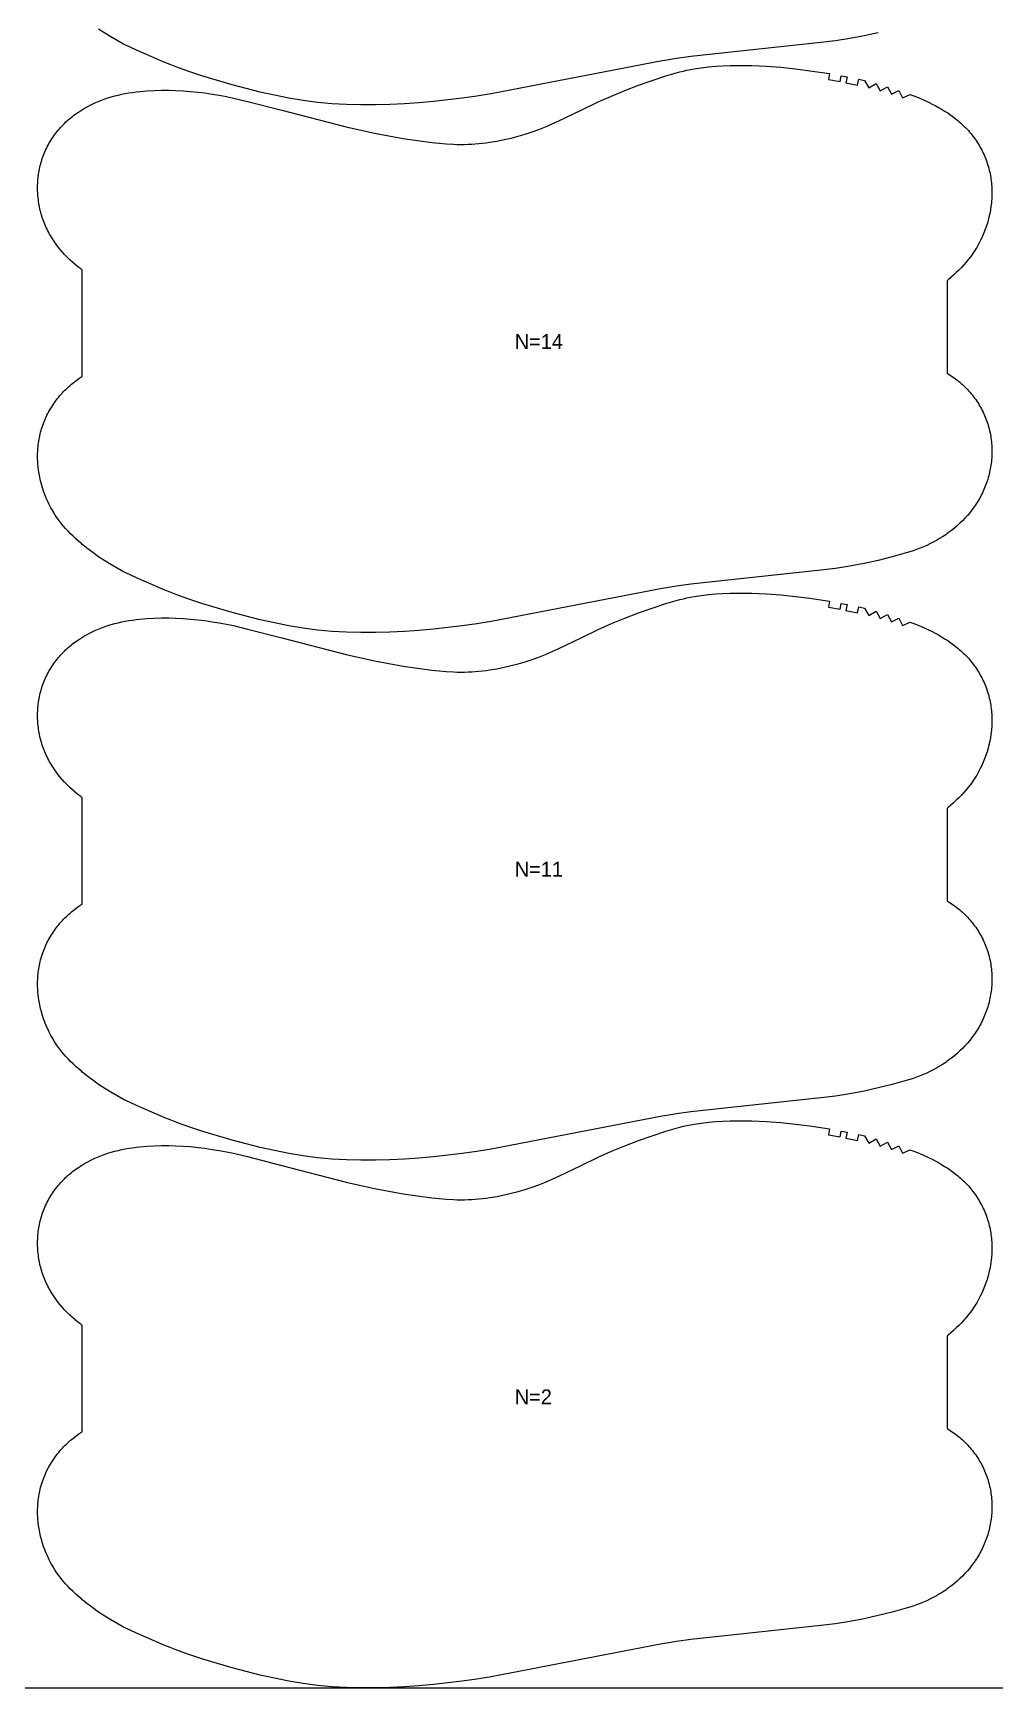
# Model space of a CAD drawing. Header units: inches. Extents: x 0 to 1935, y 0 to 1083.
# Drawn here: x 322 to 644, y 0 to 555 of the extents above; entities that cross this region are included whole.
import ezdxf

# ---------------------------------------------------------------- set-up
doc = ezdxf.new("R2010")
doc.units = ezdxf.units.IN

msp = doc.modelspace()

# ---------------------------------------------------------------- linework, layer by layer
at = {"layer": '1'}
for points in [[(0, 0), (1935.3492, 0), (1935.3492, 1083.2627), (0, 1083.2627), (0, 0)], [(628.415, 440.8415), (629.9374, 439.8309), (630.4327, 439.4764), (630.9215, 439.1132), (631.4036, 438.7413), (631.8788, 438.3606), (632.3468, 437.9712), (632.8074, 437.573), (633.2605, 437.1661), (633.7057, 436.7506), (634.1429, 436.3265), (634.5718, 435.894), (634.9923, 435.4532), (635.4042, 435.0043), (635.8072, 434.5475), (636.2011, 434.0829), (636.5857, 433.6107), (636.9609, 433.131), (637.3264, 432.6439), (637.682, 432.1496), (638.0275, 431.6484), (638.3627, 431.1402), (638.6874, 430.6254), (639.0014, 430.1039), (639.3044, 429.5761), (639.5964, 429.0419), (639.8771, 428.5018), (640.1467, 427.956), (640.4049, 427.4046), (640.6517, 426.848), (640.8871, 426.2863), (641.111, 425.72), (641.3233, 425.1492), (641.5241, 424.5741), (641.7131, 423.9951), (641.8904, 423.4123), (642.0559, 422.8261), (642.2095, 422.2367), (642.3512, 421.6443), (642.4809, 421.0493), (642.5986, 420.4518), (642.7041, 419.8521), (642.7976, 419.2504), (642.879, 418.647), (642.9485, 418.0421), (643.006, 417.4359), (643.0515, 416.8287), (643.0852, 416.2206), (643.1071, 415.612), (643.1172, 415.003), (643.1156, 414.3939), (643.1022, 413.7848), (643.0772, 413.1761), (643.0405, 412.568), (642.9923, 411.9606), (642.9325, 411.3542), (642.8612, 410.7491), (642.7785, 410.1454), (642.6843, 409.5434), (642.5788, 408.9434), (642.4619, 408.3454), (642.3337, 407.7498), (642.1943, 407.1568), (642.0437, 406.5666), (641.882, 405.9794), (641.7091, 405.3954), (641.5252, 404.815), (641.3303, 404.2381), (641.1243, 403.6653), (640.9075, 403.0965), (640.6797, 402.5321), (640.4411, 401.9722), (640.1917, 401.4172), (639.9316, 400.8671), (639.6609, 400.3222), (639.3799, 399.7825), (639.0887, 399.2481), (638.7876, 398.7191), (638.4768, 398.1956), (638.1565, 397.6778), (637.8268, 397.1657), (637.4881, 396.6593), (637.1405, 396.1589), (636.4194, 395.1763), (635.6653, 394.2185), (634.8797, 393.2863), (634.0643, 392.3806), (633.2203, 391.5019), (632.3485, 390.651), (631.4502, 389.8283), (630.5264, 389.0346), (629.5781, 388.2704), (628.6064, 387.5364), (628.1172, 387.1904), (627.6124, 386.8332), (626.5971, 386.1613), (625.5618, 385.5204), (624.5079, 384.9101), (623.4368, 384.3302), (622.3497, 383.7803), (621.2481, 383.26), (620.1333, 382.7689), (619.0066, 382.3067), (617.8694, 381.8727), (616.7228, 381.4644), (615.5679, 381.0793), (614.406, 380.7145), (612.0655, 380.0351), (609.7103, 379.4046), (604.9796, 378.2347), (600.2223, 377.1888), (595.4355, 376.2806), (590.6236, 375.515), (585.7932, 374.8854), (542.1876, 370.2704), (537.3671, 369.5636), (534.0521, 369), (532.5635, 368.7469), (475.1509, 357.6843), (470.3367, 356.936), (465.5095, 356.2726), (455.8293, 355.1569), (450.9752, 354.7378), (446.1136, 354.4149), (441.2471, 354.1823), (436.3768, 354.0409), (431.5042, 354), (426.6332, 354.0945), (424.1998, 354.2048), (421.7689, 354.3607), (419.3416, 354.5636), (416.9188, 354.8148), (414.5015, 355.1149), (412.0901, 355.461), (407.286, 356.2755), (402.5082, 357.2291), (397.7546, 358.2971), (393.0232, 359.4606), (388.3169, 360.72), (378.5338, 363.6449), (374.1195, 365.076), (371.9276, 365.8335), (369.7508, 366.6312), (367.4836, 367.5181), (365.2318, 368.4453), (363.9514, 369), (356.2865, 372.3207), (354.0761, 373.344), (351.8938, 374.4227), (349.7479, 375.5722), (347.6407, 376.7927), (345.5729, 378.0803), (343.5454, 379.4314), (341.5598, 380.8434), (339.6211, 382.3189), (338.6712, 383.0815), (338.058, 383.5926), (337.7354, 383.8615), (336.8142, 384.6591), (335.9086, 385.4749), (335.0194, 386.3094), (334.1489, 387.1633), (333.2994, 388.0375), (332.4733, 388.9329), (331.6732, 389.8501), (330.9013, 390.7901), (330.1601, 391.7537), (329.4519, 392.7417), (329.111, 393.245), (328.779, 393.7545), (328.4559, 394.2699), (328.1417, 394.7909), (327.5404, 395.8495), (326.9751, 396.9285), (326.4461, 398.0264), (325.9537, 399.1417), (325.4979, 400.2727), (325.0789, 401.418), (324.6972, 402.5759), (324.3533, 403.7452), (324.0481, 404.9249), (323.7822, 406.1136), (323.5566, 407.3103), (323.3719, 408.5139), (323.2289, 409.723), (323.1733, 410.3294), (323.1285, 410.9367), (323.0944, 411.5448), (323.0713, 412.1535), (323.0591, 412.7626), (323.058, 413.3718), (323.068, 413.9809), (323.0892, 414.5897), (323.1217, 415.198), (323.1655, 415.8054), (323.2208, 416.4119), (323.2876, 417.0171), (323.3659, 417.6208), (323.4559, 418.2228), (323.5577, 418.8229), (323.6712, 419.4208), (323.7967, 420.0164), (323.934, 420.6093), (324.0834, 421.1993), (324.2447, 421.7863), (324.4178, 422.37), (324.6026, 422.9502), (324.7989, 423.5266), (325.0067, 424.0991), (325.2258, 424.6674), (325.4562, 425.2314), (325.6976, 425.7907), (325.95, 426.3452), (326.2132, 426.8947), (326.4872, 427.4389), (326.7719, 427.9777), (327.067, 428.5107), (327.3725, 429.0379), (327.6883, 429.5589), (328.0143, 430.0736), (328.3502, 430.5818), (328.6959, 431.0834), (329.0512, 431.5782), (329.4159, 432.066), (329.7898, 432.5469), (330.1728, 433.0205), (330.5647, 433.4868), (330.9652, 433.9456), (331.3743, 434.3968), (331.7917, 434.8402), (332.2171, 435.2757), (332.6506, 435.7032), (333.0918, 436.1225), (333.5406, 436.5335), (333.9968, 436.936), (334.4601, 437.3299), (334.9304, 437.7155), (335.8906, 438.4622), (336.875, 439.1777), (337.8813, 439.8637), (338.058, 439.977), (338.058, 475.6217), (337.5688, 475.9678), (336.5971, 476.7018), (335.6488, 477.466), (334.725, 478.2597), (333.8267, 479.0823), (332.955, 479.9333), (332.1109, 480.812), (331.2955, 481.7177), (330.5099, 482.6498), (329.7558, 483.6076), (329.0347, 484.5903), (328.6871, 485.0907), (328.3484, 485.597), (328.0188, 486.1092), (327.6984, 486.627), (327.3876, 487.1505), (327.0865, 487.6795), (326.7954, 488.2138), (326.5143, 488.7536), (326.2436, 489.2985), (325.9835, 489.8485), (325.7341, 490.4036), (325.4955, 490.9634), (325.2678, 491.5279), (325.0509, 492.0966), (324.845, 492.6695), (324.65, 493.2463), (324.4661, 493.8268), (324.2932, 494.4108), (324.1315, 494.998), (323.9809, 495.5882), (323.8415, 496.1812), (323.7133, 496.7768), (323.5965, 497.3747), (323.4909, 497.9748), (323.3968, 498.5768), (323.314, 499.1805), (323.2427, 499.7856), (323.1829, 500.392), (323.1347, 500.9993), (323.098, 501.6075), (323.073, 502.2162), (323.0597, 502.8252), (323.058, 503.4344), (323.0681, 504.0434), (323.09, 504.652), (323.1237, 505.2601), (323.1693, 505.8673), (323.2268, 506.4735), (323.2962, 507.0784), (323.3776, 507.6818), (323.4711, 508.2834), (323.5767, 508.8831), (323.6943, 509.4806), (323.824, 510.0757), (323.9657, 510.6681), (324.1193, 511.2575), (324.2848, 511.8437), (324.4621, 512.4265), (324.6512, 513.0055), (324.8519, 513.5805), (325.0642, 514.1514), (325.2881, 514.7177), (325.5235, 515.2793), (325.7704, 515.8359), (326.0286, 516.3873), (326.2981, 516.9332), (326.5789, 517.4733), (326.8708, 518.0074), (327.1739, 518.5353), (327.4878, 519.0567), (327.8125, 519.5716), (328.1477, 520.0797), (328.4932, 520.581), (328.8488, 521.0753), (329.2143, 521.5623), (329.5895, 522.042), (329.9741, 522.5143), (330.368, 522.9789), (330.771, 523.4357), (331.1829, 523.8846), (331.6034, 524.3253), (332.0323, 524.7578), (332.4695, 525.182), (332.9147, 525.5975), (333.3678, 526.0044), (333.8284, 526.4025), (334.2965, 526.792), (334.7717, 527.1726), (335.2538, 527.5446), (335.7426, 527.9078), (336.2378, 528.2622), (336.7394, 528.6079), (337.7603, 529.2729), (338.8034, 529.9027), (339.867, 530.4973), (340.9493, 531.0565), (342.0485, 531.5805), (343.1633, 532.0699), (344.2923, 532.5252), (345.4344, 532.9473), (346.5882, 533.3369), (347.7524, 533.6945), (348.9258, 534.0211), (350.1071, 534.3172), (351.2952, 534.5837), (352.4891, 534.8219), (353.6883, 535.0332), (354.8919, 535.2191), (356.0995, 535.3809), (357.3101, 535.5201), (359.7379, 535.7365), (362.1705, 535.8779), (364.6055, 535.948), (367.0411, 535.9487), (369.4756, 535.8818), (371.9075, 535.7498), (374.3357, 535.5569), (376.7593, 535.3078), (379.1774, 535.0071), (381.5891, 534.6585), (383.9932, 534.2622), (386.3885, 533.8174), (388.7736, 533.3231), (393.5142, 532.202), (404.937, 529.2627), (426.5453, 523.7024), (436.0544, 521.5737), (440.8359, 520.6373), (445.6332, 519.7867), (450.4452, 519.0266), (455.2761, 518.3925), (457.6999, 518.1376), (460.1285, 517.9382), (462.5606, 517.8074), (463.7776, 517.7719), (464.9949, 517.7586), (466.2124, 517.7686), (467.4297, 517.8021), (468.6463, 517.8587), (469.8618, 517.9382), (471.0757, 518.04), (472.2876, 518.164), (473.4971, 518.3098), (474.7037, 518.4771), (477.1067, 518.8744), (479.4953, 519.3515), (481.8682, 519.9034), (484.2243, 520.5254), (486.5622, 521.2135), (488.8793, 521.9679), (491.1726, 522.7896), (493.4394, 523.6798), (495.6783, 524.6367), (497.8942, 525.6474), (505.3617, 529.2627), (511.0514, 532.0173), (515.5053, 533.992), (520.012, 535.8446), (524.5599, 537.5902), (529.1448, 539.2403), (533.7691, 540.7804), (536.1031, 541.4755), (538.4565, 542.0978), (539.6415, 542.3767), (540.8316, 542.6336), (542.0265, 542.8691), (543.2256, 543.0838), (545.6343, 543.4526), (548.0535, 543.7445), (550.4796, 543.9642), (552.9106, 544.1187), (555.3448, 544.2152), (557.7808, 544.2612), (560.2172, 544.2627), (562.653, 544.2209), (565.0876, 544.1359), (567.5202, 544.0075), (572.3774, 543.6268), (577.2228, 543.1107), (582.0556, 542.4912), (588.6321, 541.4929), (588.3054, 539.5198), (592.2056, 538.8352), (592.5719, 540.8013), (594.5359, 540.4236), (594.1464, 538.4619), (598.0073, 537.6426), (598.4486, 539.5933), (600.3962, 539.1392), (601.846, 536.7214), (604.2733, 538.1562), (605.6632, 535.7025), (608.125, 537.0764), (609.444, 534.5869), (611.9436, 535.8841), (613.1679, 533.3508), (615.7129, 534.5481), (617.8508, 533.7032), (619.9631, 532.796), (622.0461, 531.8221), (623.0754, 531.3086), (624.0959, 530.7767), (625.1667, 530.1924), (626.2248, 529.5851), (626.7571, 529.2627), (627.268, 528.9532), (628.1172, 528.4084), (628.2939, 528.2951), (629.3002, 527.609), (630.2846, 526.8935), (631.2448, 526.1468), (631.7151, 525.7613), (632.1785, 525.3674), (632.6346, 524.9649), (633.0834, 524.5539), (633.5246, 524.1346), (633.9581, 523.7071), (634.3836, 523.2716), (634.8009, 522.8282), (635.21, 522.377), (635.6105, 521.9181), (636.0024, 521.4519), (636.3854, 520.9782), (636.7594, 520.4974), (637.1241, 520.0095), (637.4794, 519.5147), (637.8251, 519.0132), (638.161, 518.505), (638.4869, 517.9903), (638.8027, 517.4693), (639.1082, 516.9421), (639.4034, 516.4091), (639.688, 515.8703), (639.962, 515.3261), (640.2252, 514.7766), (640.4776, 514.2221), (640.7191, 513.6627), (640.9494, 513.0988), (641.1685, 512.5305), (641.3763, 511.958), (641.5726, 511.3815), (641.7574, 510.8014), (641.9305, 510.2177), (642.0918, 509.6307), (642.2412, 509.0406), (642.3786, 508.4477), (642.504, 507.8522), (642.6175, 507.2543), (642.7193, 506.6542), (642.8093, 506.0522), (642.8876, 505.4484), (642.9544, 504.8432), (643.0097, 504.2368), (643.0535, 503.6293), (643.086, 503.0211), (643.1072, 502.4123), (643.1172, 501.8032), (643.1161, 501.1939), (643.1039, 500.5849), (643.0808, 499.9761), (643.0468, 499.368), (643.0019, 498.7607), (642.9463, 498.1544), (642.8034, 496.9452), (642.6187, 495.7417), (642.393, 494.545), (642.1272, 493.3562), (641.8219, 492.1766), (641.478, 491.0072), (641.0963, 489.8493), (640.6774, 488.7041), (640.2216, 487.5731), (639.7291, 486.4578), (639.2001, 485.3599), (638.6349, 484.2808), (638.0335, 483.2223), (637.7193, 482.7012), (637.3962, 482.1859), (637.0642, 481.6764), (636.7233, 481.1731), (636.0152, 480.1851), (635.274, 479.2215), (634.5021, 478.2815), (633.7019, 477.3642), (632.8759, 476.4689), (632.0264, 475.5947), (631.1558, 474.7407), (630.2667, 473.9063), (629.361, 473.0905), (628.4398, 472.2928), (628.1172, 472.024), (628.1172, 441.0213), (628.415, 440.8415)], [(628.415, 263.8415), (629.9374, 262.8309), (630.4327, 262.4764), (630.9215, 262.1132), (631.4036, 261.7413), (631.8788, 261.3606), (632.3468, 260.9712), (632.8074, 260.573), (633.2605, 260.1661), (633.7057, 259.7506), (634.1429, 259.3265), (634.5718, 258.894), (634.9923, 258.4532), (635.4042, 258.0043), (635.8072, 257.5475), (636.2011, 257.0829), (636.5857, 256.6107), (636.9609, 256.131), (637.3264, 255.6439), (637.682, 255.1496), (638.0275, 254.6484), (638.3627, 254.1402), (638.6874, 253.6254), (639.0014, 253.1039), (639.3044, 252.5761), (639.5964, 252.0419), (639.8771, 251.5018), (640.1467, 250.956), (640.4049, 250.4046), (640.6517, 249.848), (640.8871, 249.2863), (641.111, 248.72), (641.3233, 248.1492), (641.5241, 247.5741), (641.7131, 246.9951), (641.8904, 246.4123), (642.0559, 245.8261), (642.2095, 245.2367), (642.3512, 244.6443), (642.4809, 244.0493), (642.5986, 243.4518), (642.7041, 242.8521), (642.7976, 242.2504), (642.879, 241.647), (642.9485, 241.0421), (643.006, 240.4359), (643.0515, 239.8287), (643.0852, 239.2206), (643.1071, 238.612), (643.1172, 238.003), (643.1156, 237.3939), (643.1022, 236.7848), (643.0772, 236.1761), (643.0405, 235.568), (642.9923, 234.9606), (642.9325, 234.3542), (642.8612, 233.7491), (642.7785, 233.1454), (642.6843, 232.5434), (642.5788, 231.9434), (642.4619, 231.3454), (642.3337, 230.7498), (642.1943, 230.1568), (642.0437, 229.5666), (641.882, 228.9794), (641.7091, 228.3954), (641.5252, 227.815), (641.3303, 227.2381), (641.1243, 226.6653), (640.9075, 226.0965), (640.6797, 225.5321), (640.4411, 224.9722), (640.1917, 224.4172), (639.9316, 223.8671), (639.6609, 223.3222), (639.3799, 222.7825), (639.0887, 222.2481), (638.7876, 221.7191), (638.4768, 221.1956), (638.1565, 220.6778), (637.8268, 220.1657), (637.4881, 219.6593), (637.1405, 219.1589), (636.4194, 218.1763), (635.6653, 217.2185), (634.8797, 216.2863), (634.0643, 215.3806), (633.2203, 214.5019), (632.3485, 213.651), (631.4502, 212.8283), (630.5264, 212.0346), (629.5781, 211.2704), (628.6064, 210.5364), (628.1172, 210.1904), (627.6124, 209.8332), (626.5971, 209.1613), (625.5618, 208.5204), (624.5079, 207.9101), (623.4368, 207.3302), (622.3497, 206.7803), (621.2481, 206.26), (620.1333, 205.7689), (619.0066, 205.3067), (617.8694, 204.8727), (616.7228, 204.4644), (615.5679, 204.0793), (614.406, 203.7145), (612.0655, 203.0351), (609.7103, 202.4046), (604.9796, 201.2347), (600.2223, 200.1888), (595.4355, 199.2806), (590.6236, 198.515), (585.7932, 197.8854), (542.1876, 193.2704), (537.3671, 192.5636), (534.0521, 192), (532.5635, 191.7469), (475.1509, 180.6843), (470.3367, 179.936), (465.5095, 179.2726), (455.8293, 178.1569), (450.9752, 177.7378), (446.1136, 177.4149), (441.2471, 177.1823), (436.3768, 177.0409), (431.5042, 177), (426.6332, 177.0945), (424.1998, 177.2048), (421.7689, 177.3607), (419.3416, 177.5636), (416.9188, 177.8148), (414.5015, 178.1149), (412.0901, 178.461), (407.286, 179.2755), (402.5082, 180.2291), (397.7546, 181.2971), (393.0232, 182.4606), (388.3169, 183.72), (378.5338, 186.6449), (374.1195, 188.076), (371.9276, 188.8335), (369.7508, 189.6312), (367.4836, 190.5181), (365.2318, 191.4453), (363.9514, 192), (356.2865, 195.3207), (354.0761, 196.344), (351.8938, 197.4227), (349.7479, 198.5722), (347.6407, 199.7927), (345.5729, 201.0803), (343.5454, 202.4314), (341.5598, 203.8434), (339.6211, 205.3189), (338.6712, 206.0815), (338.058, 206.5926), (337.7354, 206.8615), (336.8142, 207.6591), (335.9086, 208.4749), (335.0194, 209.3094), (334.1489, 210.1633), (333.2994, 211.0375), (332.4733, 211.9329), (331.6732, 212.8501), (330.9013, 213.7901), (330.1601, 214.7537), (329.4519, 215.7417), (329.111, 216.245), (328.779, 216.7545), (328.4559, 217.2699), (328.1417, 217.7909), (327.5404, 218.8495), (326.9751, 219.9285), (326.4461, 221.0264), (325.9537, 222.1417), (325.4979, 223.2727), (325.0789, 224.418), (324.6972, 225.5759), (324.3533, 226.7452), (324.0481, 227.9249), (323.7822, 229.1136), (323.5566, 230.3103), (323.3719, 231.5139), (323.2289, 232.723), (323.1733, 233.3294), (323.1285, 233.9367), (323.0944, 234.5448), (323.0713, 235.1535), (323.0591, 235.7626), (323.058, 236.3718), (323.068, 236.9809), (323.0892, 237.5897), (323.1217, 238.198), (323.1655, 238.8054), (323.2208, 239.4119), (323.2876, 240.0171), (323.3659, 240.6208), (323.4559, 241.2228), (323.5577, 241.8229), (323.6712, 242.4208), (323.7967, 243.0164), (323.934, 243.6093), (324.0834, 244.1993), (324.2447, 244.7863), (324.4178, 245.37), (324.6026, 245.9502), (324.7989, 246.5266), (325.0067, 247.0991), (325.2258, 247.6674), (325.4562, 248.2314), (325.6976, 248.7907), (325.95, 249.3452), (326.2132, 249.8947), (326.4872, 250.4389), (326.7719, 250.9777), (327.067, 251.5107), (327.3725, 252.0379), (327.6883, 252.5589), (328.0143, 253.0736), (328.3502, 253.5818), (328.6959, 254.0834), (329.0512, 254.5782), (329.4159, 255.066), (329.7898, 255.5469), (330.1728, 256.0205), (330.5647, 256.4868), (330.9652, 256.9456), (331.3743, 257.3968), (331.7917, 257.8402), (332.2171, 258.2757), (332.6506, 258.7032), (333.0918, 259.1225), (333.5406, 259.5335), (333.9968, 259.936), (334.4601, 260.3299), (334.9304, 260.7155), (335.8906, 261.4622), (336.875, 262.1777), (337.8813, 262.8637), (338.058, 262.977), (338.058, 298.6217), (337.5688, 298.9678), (336.5971, 299.7018), (335.6488, 300.466), (334.725, 301.2597), (333.8267, 302.0823), (332.955, 302.9333), (332.1109, 303.812), (331.2955, 304.7177), (330.5099, 305.6498), (329.7558, 306.6076), (329.0347, 307.5903), (328.6871, 308.0907), (328.3484, 308.597), (328.0188, 309.1092), (327.6984, 309.627), (327.3876, 310.1505), (327.0865, 310.6795), (326.7954, 311.2138), (326.5143, 311.7536), (326.2436, 312.2985), (325.9835, 312.8485), (325.7341, 313.4036), (325.4955, 313.9634), (325.2678, 314.5279), (325.0509, 315.0966), (324.845, 315.6695), (324.65, 316.2463), (324.4661, 316.8268), (324.2932, 317.4108), (324.1315, 317.998), (323.9809, 318.5882), (323.8415, 319.1812), (323.7133, 319.7768), (323.5965, 320.3747), (323.4909, 320.9748), (323.3968, 321.5768), (323.314, 322.1805), (323.2427, 322.7856), (323.1829, 323.392), (323.1347, 323.9993), (323.098, 324.6075), (323.073, 325.2162), (323.0597, 325.8252), (323.058, 326.4344), (323.0681, 327.0434), (323.09, 327.652), (323.1237, 328.2601), (323.1693, 328.8673), (323.2268, 329.4735), (323.2962, 330.0784), (323.3776, 330.6818), (323.4711, 331.2834), (323.5767, 331.8831), (323.6943, 332.4806), (323.824, 333.0757), (323.9657, 333.6681), (324.1193, 334.2575), (324.2848, 334.8437), (324.4621, 335.4265), (324.6512, 336.0055), (324.8519, 336.5805), (325.0642, 337.1514), (325.2881, 337.7177), (325.5235, 338.2793), (325.7704, 338.8359), (326.0286, 339.3873), (326.2981, 339.9332), (326.5789, 340.4733), (326.8708, 341.0074), (327.1739, 341.5353), (327.4878, 342.0567), (327.8125, 342.5716), (328.1477, 343.0797), (328.4932, 343.581), (328.8488, 344.0753), (329.2143, 344.5623), (329.5895, 345.042), (329.9741, 345.5143), (330.368, 345.9789), (330.771, 346.4357), (331.1829, 346.8846), (331.6034, 347.3253), (332.0323, 347.7578), (332.4695, 348.182), (332.9147, 348.5975), (333.3678, 349.0044), (333.8284, 349.4025), (334.2965, 349.792), (334.7717, 350.1726), (335.2538, 350.5446), (335.7426, 350.9078), (336.2378, 351.2622), (336.7394, 351.6079), (337.7603, 352.2729), (338.8034, 352.9027), (339.867, 353.4973), (340.9493, 354.0565), (342.0485, 354.5805), (343.1633, 355.0699), (344.2923, 355.5252), (345.4344, 355.9473), (346.5882, 356.3369), (347.7524, 356.6945), (348.9258, 357.0211), (350.1071, 357.3172), (351.2952, 357.5837), (352.4891, 357.8219), (353.6883, 358.0332), (354.8919, 358.2191), (356.0995, 358.3809), (357.3101, 358.5201), (359.7379, 358.7365), (362.1705, 358.8779), (364.6055, 358.948), (367.0411, 358.9487), (369.4756, 358.8818), (371.9075, 358.7498), (374.3357, 358.5569), (376.7593, 358.3078), (379.1774, 358.0071), (381.5891, 357.6585), (383.9932, 357.2622), (386.3885, 356.8174), (388.7736, 356.3231), (393.5142, 355.202), (404.937, 352.2627), (426.5453, 346.7024), (436.0544, 344.5737), (440.8359, 343.6373), (445.6332, 342.7867), (450.4452, 342.0266), (455.2761, 341.3925), (457.6999, 341.1376), (460.1285, 340.9382), (462.5606, 340.8074), (463.7776, 340.7719), (464.9949, 340.7586), (466.2124, 340.7686), (467.4297, 340.8021), (468.6463, 340.8587), (469.8618, 340.9382), (471.0757, 341.04), (472.2876, 341.164), (473.4971, 341.3098), (474.7037, 341.4771), (477.1067, 341.8744), (479.4953, 342.3515), (481.8682, 342.9034), (484.2243, 343.5254), (486.5622, 344.2135), (488.8793, 344.9679), (491.1726, 345.7896), (493.4394, 346.6798), (495.6783, 347.6367), (497.8942, 348.6474), (505.3617, 352.2627), (511.0514, 355.0173), (515.5053, 356.992), (520.012, 358.8446), (524.5599, 360.5902), (529.1448, 362.2403), (533.7691, 363.7804), (536.1031, 364.4755), (538.4565, 365.0978), (539.6415, 365.3767), (540.8316, 365.6336), (542.0265, 365.8691), (543.2256, 366.0838), (545.6343, 366.4526), (548.0535, 366.7445), (550.4796, 366.9642), (552.9106, 367.1187), (555.3448, 367.2152), (557.7808, 367.2612), (560.2172, 367.2627), (562.653, 367.2209), (565.0876, 367.1359), (567.5202, 367.0075), (572.3774, 366.6268), (577.2228, 366.1107), (582.0556, 365.4912), (588.6321, 364.4929), (588.3054, 362.5198), (592.2056, 361.8352), (592.5719, 363.8013), (594.5359, 363.4236), (594.1464, 361.4619), (598.0073, 360.6426), (598.4486, 362.5933), (600.3962, 362.1392), (601.846, 359.7214), (604.2733, 361.1562), (605.6632, 358.7025), (608.125, 360.0764), (609.444, 357.5869), (611.9436, 358.8841), (613.1679, 356.3508), (615.7129, 357.5481), (617.8508, 356.7032), (619.9631, 355.796), (622.0461, 354.8221), (623.0754, 354.3086), (624.0959, 353.7767), (625.1667, 353.1924), (626.2248, 352.5851), (626.7571, 352.2627), (627.268, 351.9532), (628.1172, 351.4084), (628.2939, 351.2951), (629.3002, 350.609), (630.2846, 349.8935), (631.2448, 349.1468), (631.7151, 348.7613), (632.1785, 348.3674), (632.6346, 347.9649), (633.0834, 347.5539), (633.5246, 347.1346), (633.9581, 346.7071), (634.3836, 346.2716), (634.8009, 345.8282), (635.21, 345.377), (635.6105, 344.9181), (636.0024, 344.4519), (636.3854, 343.9782), (636.7594, 343.4974), (637.1241, 343.0095), (637.4794, 342.5147), (637.8251, 342.0132), (638.161, 341.505), (638.4869, 340.9903), (638.8027, 340.4693), (639.1082, 339.9421), (639.4034, 339.4091), (639.688, 338.8703), (639.962, 338.3261), (640.2252, 337.7766), (640.4776, 337.2221), (640.7191, 336.6627), (640.9494, 336.0988), (641.1685, 335.5305), (641.3763, 334.958), (641.5726, 334.3815), (641.7574, 333.8014), (641.9305, 333.2177), (642.0918, 332.6307), (642.2412, 332.0406), (642.3786, 331.4477), (642.504, 330.8522), (642.6175, 330.2543), (642.7193, 329.6542), (642.8093, 329.0522), (642.8876, 328.4484), (642.9544, 327.8432), (643.0097, 327.2368), (643.0535, 326.6293), (643.086, 326.0211), (643.1072, 325.4123), (643.1172, 324.8032), (643.1161, 324.1939), (643.1039, 323.5849), (643.0808, 322.9761), (643.0468, 322.368), (643.0019, 321.7607), (642.9463, 321.1544), (642.8034, 319.9452), (642.6187, 318.7417), (642.393, 317.545), (642.1272, 316.3562), (641.8219, 315.1766), (641.478, 314.0072), (641.0963, 312.8493), (640.6774, 311.7041), (640.2216, 310.5731), (639.7291, 309.4578), (639.2001, 308.3599), (638.6349, 307.2808), (638.0335, 306.2223), (637.7193, 305.7012), (637.3962, 305.1859), (637.0642, 304.6764), (636.7233, 304.1731), (636.0152, 303.1851), (635.274, 302.2215), (634.5021, 301.2815), (633.7019, 300.3642), (632.8759, 299.4689), (632.0264, 298.5947), (631.1558, 297.7407), (630.2667, 296.9063), (629.361, 296.0905), (628.4398, 295.2928), (628.1172, 295.024), (628.1172, 264.0213), (628.415, 263.8415)], [(628.415, 86.8415), (629.9374, 85.8309), (630.4327, 85.4764), (630.9215, 85.1132), (631.4036, 84.7413), (631.8788, 84.3606), (632.3468, 83.9712), (632.8074, 83.573), (633.2605, 83.1661), (633.7057, 82.7506), (634.1429, 82.3265), (634.5718, 81.894), (634.9923, 81.4532), (635.4042, 81.0043), (635.8072, 80.5475), (636.2011, 80.0829), (636.5857, 79.6107), (636.9609, 79.131), (637.3264, 78.6439), (637.682, 78.1496), (638.0275, 77.6484), (638.3627, 77.1402), (638.6874, 76.6254), (639.0014, 76.1039), (639.3044, 75.5761), (639.5964, 75.0419), (639.8771, 74.5018), (640.1467, 73.956), (640.4049, 73.4046), (640.6517, 72.848), (640.8871, 72.2863), (641.111, 71.72), (641.3233, 71.1492), (641.5241, 70.5741), (641.7131, 69.9951), (641.8904, 69.4123), (642.0559, 68.8261), (642.2095, 68.2367), (642.3512, 67.6443), (642.4809, 67.0493), (642.5986, 66.4518), (642.7041, 65.8521), (642.7976, 65.2504), (642.879, 64.647), (642.9485, 64.0421), (643.006, 63.4359), (643.0515, 62.8287), (643.0852, 62.2206), (643.1071, 61.612), (643.1172, 61.003), (643.1156, 60.3939), (643.1022, 59.7848), (643.0772, 59.1761), (643.0405, 58.568), (642.9923, 57.9606), (642.9325, 57.3542), (642.8612, 56.7491), (642.7785, 56.1454), (642.6843, 55.5434), (642.5788, 54.9434), (642.4619, 54.3454), (642.3337, 53.7498), (642.1943, 53.1568), (642.0437, 52.5666), (641.882, 51.9794), (641.7091, 51.3954), (641.5252, 50.815), (641.3303, 50.2381), (641.1243, 49.6653), (640.9075, 49.0965), (640.6797, 48.5321), (640.4411, 47.9722), (640.1917, 47.4172), (639.9316, 46.8671), (639.6609, 46.3222), (639.3799, 45.7825), (639.0887, 45.2481), (638.7876, 44.7191), (638.4768, 44.1956), (638.1565, 43.6778), (637.8268, 43.1657), (637.4881, 42.6593), (637.1405, 42.1589), (636.4194, 41.1763), (635.6653, 40.2185), (634.8797, 39.2863), (634.0643, 38.3806), (633.2203, 37.5019), (632.3485, 36.651), (631.4502, 35.8283), (630.5264, 35.0346), (629.5781, 34.2704), (628.6064, 33.5364), (628.1172, 33.1904), (627.6124, 32.8332), (626.5971, 32.1613), (625.5618, 31.5204), (624.5079, 30.9101), (623.4368, 30.3302), (622.3497, 29.7803), (621.2481, 29.26), (620.1333, 28.7689), (619.0066, 28.3067), (617.8694, 27.8727), (616.7228, 27.4644), (615.5679, 27.0793), (614.406, 26.7145), (612.0655, 26.0351), (609.7103, 25.4046), (604.9796, 24.2347), (600.2223, 23.1888), (595.4355, 22.2806), (590.6236, 21.515), (585.7932, 20.8854), (542.1876, 16.2704), (537.3671, 15.5636), (534.0521, 15), (532.5635, 14.7469), (475.1509, 3.6843), (470.3367, 2.936), (465.5095, 2.2726), (455.8293, 1.1569), (450.9752, 0.7378), (446.1136, 0.4149), (441.2471, 0.1823), (436.3768, 0.0409), (431.5042, 0), (426.6332, 0.0945), (424.1998, 0.2048), (421.7689, 0.3607), (419.3416, 0.5636), (416.9188, 0.8148), (414.5015, 1.1149), (412.0901, 1.461), (407.286, 2.2755), (402.5082, 3.2291), (397.7546, 4.2971), (393.0232, 5.4606), (388.3169, 6.72), (378.5338, 9.6449), (374.1195, 11.076), (371.9276, 11.8335), (369.7508, 12.6312), (367.4836, 13.5181), (365.2318, 14.4453), (363.9514, 15), (356.2865, 18.3207), (354.0761, 19.344), (351.8938, 20.4227), (349.7479, 21.5722), (347.6407, 22.7927), (345.5729, 24.0803), (343.5454, 25.4314), (341.5598, 26.8434), (339.6211, 28.3189), (338.6712, 29.0815), (338.058, 29.5926), (337.7354, 29.8615), (336.8142, 30.6591), (335.9086, 31.4749), (335.0194, 32.3094), (334.1489, 33.1633), (333.2994, 34.0375), (332.4733, 34.9329), (331.6732, 35.8501), (330.9013, 36.7901), (330.1601, 37.7537), (329.4519, 38.7417), (329.111, 39.245), (328.779, 39.7545), (328.4559, 40.2699), (328.1417, 40.7909), (327.5404, 41.8495), (326.9751, 42.9285), (326.4461, 44.0264), (325.9537, 45.1417), (325.4979, 46.2727), (325.0789, 47.418), (324.6972, 48.5759), (324.3533, 49.7452), (324.0481, 50.9249), (323.7822, 52.1136), (323.5566, 53.3103), (323.3719, 54.5139), (323.2289, 55.723), (323.1733, 56.3294), (323.1285, 56.9367), (323.0944, 57.5448), (323.0713, 58.1535), (323.0591, 58.7626), (323.058, 59.3718), (323.068, 59.9809), (323.0892, 60.5897), (323.1217, 61.198), (323.1655, 61.8054), (323.2208, 62.4119), (323.2876, 63.0171), (323.3659, 63.6208), (323.4559, 64.2228), (323.5577, 64.8229), (323.6712, 65.4208), (323.7967, 66.0164), (323.934, 66.6093), (324.0834, 67.1993), (324.2447, 67.7863), (324.4178, 68.37), (324.6026, 68.9502), (324.7989, 69.5266), (325.0067, 70.0991), (325.2258, 70.6674), (325.4562, 71.2314), (325.6976, 71.7907), (325.95, 72.3452), (326.2132, 72.8947), (326.4872, 73.4389), (326.7719, 73.9777), (327.067, 74.5107), (327.3725, 75.0379), (327.6883, 75.5589), (328.0143, 76.0736), (328.3502, 76.5818), (328.6959, 77.0834), (329.0512, 77.5782), (329.4159, 78.066), (329.7898, 78.5469), (330.1728, 79.0205), (330.5647, 79.4868), (330.9652, 79.9456), (331.3743, 80.3968), (331.7917, 80.8402), (332.2171, 81.2757), (332.6506, 81.7032), (333.0918, 82.1225), (333.5406, 82.5335), (333.9968, 82.936), (334.4601, 83.3299), (334.9304, 83.7155), (335.8906, 84.4622), (336.875, 85.1777), (337.8813, 85.8637), (338.058, 85.977), (338.058, 121.6217), (337.5688, 121.9678), (336.5971, 122.7018), (335.6488, 123.466), (334.725, 124.2597), (333.8267, 125.0823), (332.955, 125.9333), (332.1109, 126.812), (331.2955, 127.7177), (330.5099, 128.6498), (329.7558, 129.6076), (329.0347, 130.5903), (328.6871, 131.0907), (328.3484, 131.597), (328.0188, 132.1092), (327.6984, 132.627), (327.3876, 133.1505), (327.0865, 133.6795), (326.7954, 134.2138), (326.5143, 134.7536), (326.2436, 135.2985), (325.9835, 135.8485), (325.7341, 136.4036), (325.4955, 136.9634), (325.2678, 137.5279), (325.0509, 138.0966), (324.845, 138.6695), (324.65, 139.2463), (324.4661, 139.8268), (324.2932, 140.4108), (324.1315, 140.998), (323.9809, 141.5882), (323.8415, 142.1812), (323.7133, 142.7768), (323.5965, 143.3747), (323.4909, 143.9748), (323.3968, 144.5768), (323.314, 145.1805), (323.2427, 145.7856), (323.1829, 146.392), (323.1347, 146.9993), (323.098, 147.6075), (323.073, 148.2162), (323.0597, 148.8252), (323.058, 149.4344), (323.0681, 150.0434), (323.09, 150.652), (323.1237, 151.2601), (323.1693, 151.8673), (323.2268, 152.4735), (323.2962, 153.0784), (323.3776, 153.6818), (323.4711, 154.2834), (323.5767, 154.8831), (323.6943, 155.4806), (323.824, 156.0757), (323.9657, 156.6681), (324.1193, 157.2575), (324.2848, 157.8437), (324.4621, 158.4265), (324.6512, 159.0055), (324.8519, 159.5805), (325.0642, 160.1514), (325.2881, 160.7177), (325.5235, 161.2793), (325.7704, 161.8359), (326.0286, 162.3873), (326.2981, 162.9332), (326.5789, 163.4733), (326.8708, 164.0074), (327.1739, 164.5353), (327.4878, 165.0567), (327.8125, 165.5716), (328.1477, 166.0797), (328.4932, 166.581), (328.8488, 167.0753), (329.2143, 167.5623), (329.5895, 168.042), (329.9741, 168.5143), (330.368, 168.9789), (330.771, 169.4357), (331.1829, 169.8846), (331.6034, 170.3253), (332.0323, 170.7578), (332.4695, 171.182), (332.9147, 171.5975), (333.3678, 172.0044), (333.8284, 172.4025), (334.2965, 172.792), (334.7717, 173.1726), (335.2538, 173.5446), (335.7426, 173.9078), (336.2378, 174.2622), (336.7394, 174.6079), (337.7603, 175.2729), (338.8034, 175.9027), (339.867, 176.4973), (340.9493, 177.0565), (342.0485, 177.5805), (343.1633, 178.0699), (344.2923, 178.5252), (345.4344, 178.9473), (346.5882, 179.3369), (347.7524, 179.6945), (348.9258, 180.0211), (350.1071, 180.3172), (351.2952, 180.5837), (352.4891, 180.8219), (353.6883, 181.0332), (354.8919, 181.2191), (356.0995, 181.3809), (357.3101, 181.5201), (359.7379, 181.7365), (362.1705, 181.8779), (364.6055, 181.948), (367.0411, 181.9487), (369.4756, 181.8818), (371.9075, 181.7498), (374.3357, 181.5569), (376.7593, 181.3078), (379.1774, 181.0071), (381.5891, 180.6585), (383.9932, 180.2622), (386.3885, 179.8174), (388.7736, 179.3231), (393.5142, 178.202), (404.937, 175.2627), (426.5453, 169.7024), (436.0544, 167.5737), (440.8359, 166.6373), (445.6332, 165.7867), (450.4452, 165.0266), (455.2761, 164.3925), (457.6999, 164.1376), (460.1285, 163.9382), (462.5606, 163.8074), (463.7776, 163.7719), (464.9949, 163.7586), (466.2124, 163.7686), (467.4297, 163.8021), (468.6463, 163.8587), (469.8618, 163.9382), (471.0757, 164.04), (472.2876, 164.164), (473.4971, 164.3098), (474.7037, 164.4771), (477.1067, 164.8744), (479.4953, 165.3515), (481.8682, 165.9034), (484.2243, 166.5254), (486.5622, 167.2135), (488.8793, 167.9679), (491.1726, 168.7896), (493.4394, 169.6798), (495.6783, 170.6367), (497.8942, 171.6474), (505.3617, 175.2627), (511.0514, 178.0173), (515.5053, 179.992), (520.012, 181.8446), (524.5599, 183.5902), (529.1448, 185.2403), (533.7691, 186.7804), (536.1031, 187.4755), (538.4565, 188.0978), (539.6415, 188.3767), (540.8316, 188.6336), (542.0265, 188.8691), (543.2256, 189.0838), (545.6343, 189.4526), (548.0535, 189.7445), (550.4796, 189.9642), (552.9106, 190.1187), (555.3448, 190.2152), (557.7808, 190.2612), (560.2172, 190.2627), (562.653, 190.2209), (565.0876, 190.1359), (567.5202, 190.0075), (572.3774, 189.6268), (577.2228, 189.1107), (582.0556, 188.4912), (588.6321, 187.4929), (588.3054, 185.5198), (592.2056, 184.8352), (592.5719, 186.8013), (594.5359, 186.4236), (594.1464, 184.4619), (598.0073, 183.6426), (598.4486, 185.5933), (600.3962, 185.1392), (601.846, 182.7214), (604.2733, 184.1562), (605.6632, 181.7025), (608.125, 183.0764), (609.444, 180.5869), (611.9436, 181.8841), (613.1679, 179.3508), (615.7129, 180.5481), (617.8508, 179.7032), (619.9631, 178.796), (622.0461, 177.8221), (623.0754, 177.3086), (624.0959, 176.7767), (625.1667, 176.1924), (626.2248, 175.5851), (626.7571, 175.2627), (627.268, 174.9532), (628.1172, 174.4084), (628.2939, 174.2951), (629.3002, 173.609), (630.2846, 172.8935), (631.2448, 172.1468), (631.7151, 171.7613), (632.1785, 171.3674), (632.6346, 170.9649), (633.0834, 170.5539), (633.5246, 170.1346), (633.9581, 169.7071), (634.3836, 169.2716), (634.8009, 168.8282), (635.21, 168.377), (635.6105, 167.9181), (636.0024, 167.4519), (636.3854, 166.9782), (636.7594, 166.4974), (637.1241, 166.0095), (637.4794, 165.5147), (637.8251, 165.0132), (638.161, 164.505), (638.4869, 163.9903), (638.8027, 163.4693), (639.1082, 162.9421), (639.4034, 162.4091), (639.688, 161.8703), (639.962, 161.3261), (640.2252, 160.7766), (640.4776, 160.2221), (640.7191, 159.6627), (640.9494, 159.0988), (641.1685, 158.5305), (641.3763, 157.958), (641.5726, 157.3815), (641.7574, 156.8014), (641.9305, 156.2177), (642.0918, 155.6307), (642.2412, 155.0406), (642.3786, 154.4477), (642.504, 153.8522), (642.6175, 153.2543), (642.7193, 152.6542), (642.8093, 152.0522), (642.8876, 151.4484), (642.9544, 150.8432), (643.0097, 150.2368), (643.0535, 149.6293), (643.086, 149.0211), (643.1072, 148.4123), (643.1172, 147.8032), (643.1161, 147.1939), (643.1039, 146.5849), (643.0808, 145.9761), (643.0468, 145.368), (643.0019, 144.7607), (642.9463, 144.1544), (642.8034, 142.9452), (642.6187, 141.7417), (642.393, 140.545), (642.1272, 139.3562), (641.8219, 138.1766), (641.478, 137.0072), (641.0963, 135.8493), (640.6774, 134.7041), (640.2216, 133.5731), (639.7291, 132.4578), (639.2001, 131.3599), (638.6349, 130.2808), (638.0335, 129.2223), (637.7193, 128.7012), (637.3962, 128.1859), (637.0642, 127.6764), (636.7233, 127.1731), (636.0152, 126.1851), (635.274, 125.2215), (634.5021, 124.2815), (633.7019, 123.3642), (632.8759, 122.4689), (632.0264, 121.5947), (631.1558, 120.7407), (630.2667, 119.9063), (629.361, 119.0905), (628.4398, 118.2928), (628.1172, 118.024), (628.1172, 87.0213), (628.415, 86.8415)]]:
    msp.add_lwpolyline(points, close=True, dxfattribs=at)
msp.add_lwpolyline([(604.9796, 555.2347), (600.2223, 554.1888), (595.4355, 553.2806), (590.6236, 552.515), (585.7932, 551.8854), (542.1876, 547.2704), (537.3671, 546.5636), (534.0521, 546), (532.5635, 545.7469), (475.1509, 534.6843), (470.3367, 533.936), (465.5095, 533.2726), (455.8293, 532.1569), (450.9752, 531.7378), (446.1136, 531.4149), (441.2471, 531.1823), (436.3768, 531.0409), (431.5042, 531), (426.6332, 531.0945), (424.1998, 531.2048), (421.7689, 531.3607), (419.3416, 531.5636), (416.9188, 531.8148), (414.5015, 532.1149), (412.0901, 532.461), (407.286, 533.2755), (402.5082, 534.2291), (397.7546, 535.2971), (393.0232, 536.4606), (388.3169, 537.72), (378.5338, 540.6449), (374.1195, 542.076), (371.9276, 542.8335), (369.7508, 543.6312), (367.4836, 544.5181), (365.2318, 545.4453), (363.9514, 546), (356.2865, 549.3207), (354.0761, 550.344), (351.8938, 551.4227), (349.7479, 552.5722), (347.6407, 553.7927), (345.5729, 555.0803), (343.5454, 556.4314)], dxfattribs=at)

# ---------------------------------------------------------------- texts
for s, p in [('N=14', (483.0876, 449.1313)), ('N=11', (483.0876, 272.1313)), ('N=2', (483.0876, 95.1313))]:
    msp.add_text(s, height=5, dxfattribs=at).set_placement(p)

doc.saveas('drawing.dxf')
